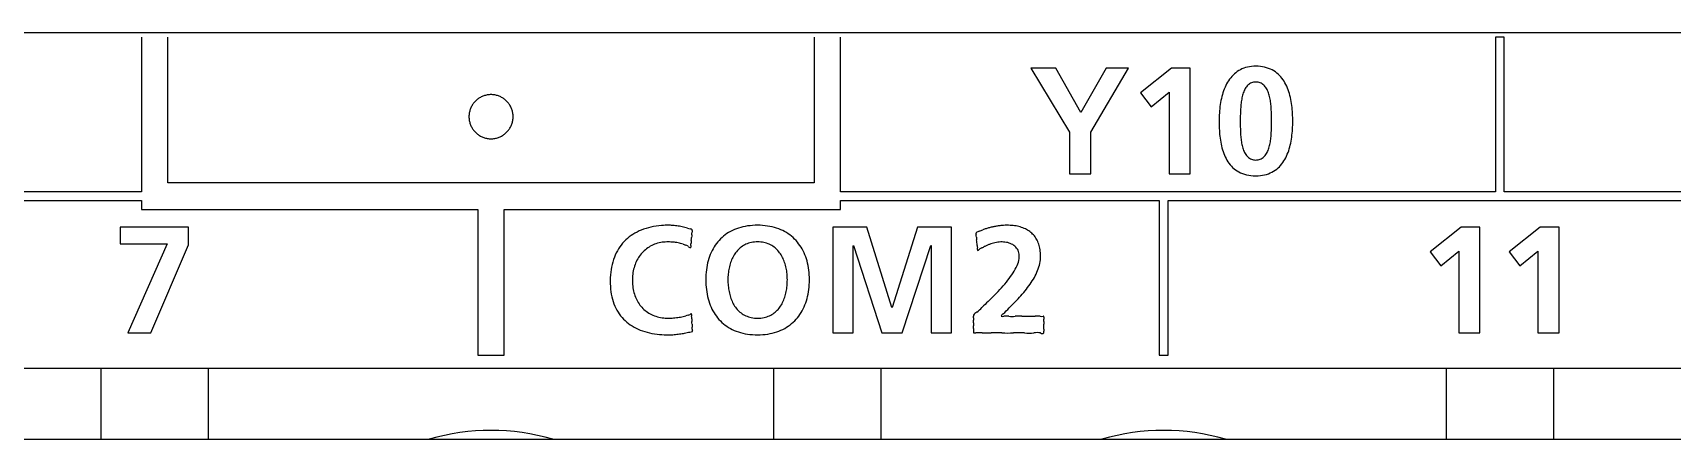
# Model space of a CAD drawing. Header units: millimetres. Extents: x -11 to 5160, y -11 to 2043.
# Drawn here: x 4007.895 to 4011.04, y 1239.033 to 1239.812 of the extents above; entities that cross this region are included whole.
import ezdxf

# ---------------------------------------------------------------- set-up
doc = ezdxf.new("R2010")
doc.units = ezdxf.units.MM

# ---------------------------------------------------------------- blocks, each defined once
blk = doc.blocks.new('FX5U-32MT ES PLC')
at = {"color": 7, "linetype": 'Continuous'}
for p, q in [((102.45, -25.7), (32.5, -25.7)), ((84.45955, -25.74969), (84.45955, -27.49945)), ((84.75927, -27.39954), (84.75927, -25.74969)), ((92.07941, -25.74969), (92.07941, -27.39954)), ((92.37914, -27.49945), (92.37914, -25.74969)), ((99.89909, -25.74969), (99.79918, -25.74969)), ((99.79918, -25.74969), (99.79918, -27.49945)), ((99.89909, -27.49945), (99.89909, -25.74969)), ((94.81706, -26.09902), (94.53525, -26.09902)), ((94.53525, -26.09902), (94.97312, -26.82352)), ((95.10024, -26.602), (94.81706, -26.09902)), ((95.3886, -26.09902), (95.10024, -26.602)), ((95.21359, -26.82352), (95.64285, -26.09902)), ((95.64285, -26.09902), (95.3886, -26.09902)), ((96.12895, -26.09902), (95.77893, -26.38048)), ((96.34186, -26.09902), (96.12895, -26.09902)), ((96.34186, -27.29757), (96.34186, -26.09902)), ((95.89882, -26.53689), (96.10173, -26.37187)), ((96.10173, -26.37187), (96.10173, -27.29757)), ((95.77893, -26.38048), (95.89882, -26.53689)), ((94.97312, -26.82352), (94.97312, -27.29757)), ((95.21359, -27.29757), (95.21359, -26.82352)), ((94.97312, -27.29757), (95.21359, -27.29757)), ((96.10173, -27.29757), (96.34186, -27.29757)), ((92.07941, -27.39954), (84.75927, -27.39954)), ((84.45955, -27.49945), (77.0395, -27.49945)), ((80.84978, -27.59936), (84.45955, -27.59936)), ((84.45955, -27.59936), (84.45955, -27.69927)), ((99.79918, -27.49945), (92.37914, -27.49945)), ((92.37914, -27.69927), (92.37914, -27.59936)), ((92.37914, -27.59936), (95.9896, -27.59936)), ((95.9896, -27.59936), (95.9896, -29.34947)), ((96.0895, -29.34947), (96.0895, -27.59936)), ((96.0895, -27.59936), (103.60946, -27.59936)), ((107.31914, -27.49945), (99.89909, -27.49945)), ((84.45955, -27.69927), (88.26983, -27.69927)), ((88.26983, -27.69927), (88.26983, -29.34947)), ((88.56955, -29.34947), (88.56955, -27.69927)), ((88.56955, -27.69927), (92.37914, -27.69927)), ((84.9913, -27.89908), (84.21857, -27.89908)), ((84.21857, -27.89908), (84.21857, -28.08787)), ((84.9913, -28.09821), (84.9913, -27.89908)), ((92.67731, -27.89908), (92.29249, -27.89908)), ((92.29249, -27.89908), (92.29249, -29.09763)), ((92.96222, -28.80755), (92.67731, -27.89908)), ((93.25092, -27.89908), (92.96566, -28.80755)), ((93.63539, -27.89908), (93.25092, -27.89908)), ((93.63539, -29.09763), (93.63539, -27.89908)), ((99.4104, -27.89908), (99.06004, -28.18055)), ((99.62331, -27.89908), (99.4104, -27.89908)), ((99.62331, -29.09763), (99.62331, -27.89908)), ((100.30613, -27.89908), (99.95576, -28.18055)), ((100.51904, -27.89908), (100.30613, -27.89908)), ((100.51904, -29.09763), (100.51904, -27.89908)), ((84.21857, -28.08787), (84.74911, -28.08787)), ((84.74911, -28.08787), (84.30435, -29.09763)), ((84.56549, -29.09763), (84.9913, -28.09821)), ((92.52262, -28.11199), (92.52607, -28.10854)), ((92.52262, -29.09763), (92.52262, -28.11199)), ((92.52607, -28.10854), (92.84887, -29.09763)), ((93.07901, -29.09763), (93.40181, -28.10854)), ((93.40181, -28.10854), (93.40526, -28.10854)), ((93.40526, -28.10854), (93.40526, -29.09763)), ((99.06004, -28.18055), (99.18027, -28.33695)), ((99.18027, -28.33695), (99.38284, -28.17193)), ((99.38284, -28.17193), (99.38284, -29.09763)), ((99.95576, -28.18055), (100.076, -28.33695)), ((100.076, -28.33695), (100.27891, -28.17193)), ((100.27891, -28.17193), (100.27891, -29.09763)), ((92.96566, -28.80755), (92.96222, -28.80755)), ((84.30435, -29.09763), (84.56549, -29.09763)), ((90.70086, -29.08041), (90.70052, -29.073807)), ((92.29249, -29.09763), (92.52262, -29.09763)), ((92.84887, -29.09763), (93.07901, -29.09763)), ((93.40526, -29.09763), (93.63539, -29.09763)), ((93.88619, -29.073193), (93.88619, -29.091002)), ((93.88619, -29.091002), (93.88619, -29.09763)), ((93.88619, -29.09763), (93.912476, -29.09763)), ((94.681775, -29.09763), (94.6827, -29.0934)), ((99.38284, -29.09763), (99.62331, -29.09763)), ((100.27891, -29.09763), (100.51904, -29.09763)), ((147.9, -29.5), (37.65, -29.5)), ((83.99999, -29.49999), (83.99999, -30.29998)), ((85.22001, -30.29998), (85.22001, -29.49999)), ((88.26983, -29.34947), (88.56955, -29.34947)), ((91.61999, -29.49999), (91.61999, -30.29998)), ((92.84002, -30.29998), (92.84002, -29.49999)), ((95.9896, -29.34947), (96.0895, -29.34947)), ((99.23999, -29.49999), (99.23999, -30.29998)), ((100.46002, -30.29998), (100.46002, -29.49999)), ((38.05, -30.3), (147.5, -30.3))]:
    blk.add_line(p, q, dxfattribs=at)
for centre, radius, start, end in [((97.07083, -26.42379), 0.346515, 124.763399, 138.134973), ((97.059793, -26.409943), 0.328848, 110.105672, 124.559337), ((97.074699, -26.45668), 0.377867, 96.142562, 109.792009), ((97.08463, -26.532538), 0.454356, 83.438264, 96.364166), ((97.094556, -26.474456), 0.395533, 70.098266, 83.905255), ((97.11441, -26.413683), 0.331637, 54.840484, 69.749319), ((97.106493, -26.422429), 0.34335, 40.752213, 54.600891), ((97.391054, -26.596337), 0.713359, 158.591956, 165.782736), ((97.22968, -26.532625), 0.539864, 149.540203, 158.635875), ((97.123392, -26.469997), 0.416497, 138.226825, 149.554402), ((97.281916, -26.498827), 0.360034, 156.23552, 165.218475), ((97.151655, -26.440604), 0.217357, 142.860653, 156.444814), ((97.091184, -26.394634), 0.141397, 123.593334, 142.916184), ((97.081335, -26.383897), 0.127024, 100.89179, 122.57225), ((97.083821, -26.395173), 0.138567, 78.979682, 101.020318), ((97.086086, -26.387503), 0.130607, 57.908323, 79.311733), ((97.077319, -26.396667), 0.143052, 37.605418, 56.883436), ((97.01914, -26.441613), 0.21657, 23.9376, 37.63337), ((96.892274, -26.499302), 0.355934, 15.034819, 24.139101), ((97.053699, -26.466865), 0.412351, 29.010806, 40.640894), ((96.941737, -26.529118), 0.540456, 19.868222, 29.025961), ((96.767926, -26.592615), 0.725502, 12.865647, 19.919299), ((88.417614, -26.648698), 0.247905, 151.083798, 160.538179), ((88.419501, -26.64977), 0.250076, 141.790982, 151.077876), ((88.42076, -26.650764), 0.251679, 132.593734, 141.790485), ((88.420751, -26.65075), 0.251663, 123.383572, 132.594467), ((88.420005, -26.649636), 0.250322, 114.060392, 123.381139), ((88.419354, -26.648247), 0.248788, 104.554195, 114.054009), ((88.419631, -26.64974), 0.250303, 94.882514, 104.52961), ((88.41986, -26.651982), 0.252556, 85.108919, 94.891081), ((88.420089, -26.64974), 0.250303, 75.470391, 85.117485), ((88.420366, -26.648246), 0.248788, 65.945987, 75.445809), ((88.419715, -26.649636), 0.250323, 56.618875, 65.939594), ((88.41897, -26.650748), 0.25166, 47.405485, 56.616476), ((88.418954, -26.65077), 0.251688, 38.209668, 47.406112), ((88.420239, -26.649757), 0.250051, 28.921663, 38.209479), ((88.422046, -26.648725), 0.247971, 19.463076, 28.914947), ((97.846128, -26.686586), 1.177902, 171.480106, 176.094583), ((97.593972, -26.648634), 0.922907, 165.729447, 171.491), ((98.20555, -26.640241), 1.296658, 175.03742, 177.778461), ((97.787755, -26.603297), 0.877234, 171.000557, 175.080781), ((97.490461, -26.555345), 0.576099, 165.075274, 171.085883), ((96.688586, -26.55548), 0.567223, 9.068596, 15.177985), ((96.395043, -26.603592), 0.864681, 5.010446, 9.151008), ((96.002663, -26.639244), 1.258676, 2.243201, 5.067169), ((96.538208, -26.645954), 0.96133, 7.474828, 12.916253), ((96.26335, -26.682803), 1.238646, 3.275896, 7.510907), ((88.420391, -26.648826), 0.250641, 170.234098, 180.007821), ((88.421636, -26.648981), 0.251886, 179.972538, 189.741709), ((88.416727, -26.648329), 0.246946, 160.550504, 170.203583), ((88.418408, -26.649458), 0.248624, 189.759113, 199.381027), ((88.418422, -26.64938), 0.248663, 199.397018, 208.847152), ((88.421202, -26.649337), 0.248768, 331.154852, 340.600978), ((88.42313, -26.648293), 0.246805, 9.793645, 19.452268), ((88.421601, -26.649533), 0.248327, 340.613206, 350.246653), ((88.419191, -26.648838), 0.250779, 359.994875, 9.763207), ((88.417342, -26.648918), 0.252628, 350.27267, 0.013083), ((98.201174, -26.708082), 1.533428, 179.756671, 182.839064), ((97.961013, -26.697383), 1.29326, 175.96402, 180.185516), ((102.253017, -26.711619), 5.344797, 179.892273, 180.447229), ((102.002158, -26.694933), 5.093933, 179.481158, 180.074657), ((98.895959, -26.667746), 1.987615, 177.757656, 179.453995), ((95.151601, -26.671637), 2.110354, 0.619887, 2.217575), ((94.416948, -26.68641), 2.845133, 359.6947, 0.757313), ((94.323175, -26.718543), 2.938914, 359.321625, 0.330895), ((96.021198, -26.702589), 1.481313, 356.578271, 0.039429), ((95.983637, -26.699806), 1.518874, 359.933442, 3.313264), ((88.419923, -26.648525), 0.25039, 208.852702, 218.144334), ((88.420873, -26.647772), 0.251602, 218.145582, 227.355158), ((88.420722, -26.647938), 0.251379, 227.354882, 236.581611), ((88.419939, -26.649102), 0.249976, 236.58451, 245.920578), ((88.419309, -26.650441), 0.248496, 245.927275, 255.43902), ((88.41962, -26.648812), 0.250151, 255.46395, 265.11701), ((88.41986, -26.646475), 0.252499, 265.107815, 274.892185), ((88.4201, -26.648812), 0.250151, 274.882991, 284.536049), ((88.420411, -26.650441), 0.248496, 284.560975, 294.072729), ((88.41978, -26.649101), 0.249977, 294.079439, 303.415473), ((88.419, -26.64794), 0.251375, 303.418331, 312.645176), ((88.418839, -26.647765), 0.251613, 312.645039, 321.854221), ((88.419826, -26.648544), 0.250356, 321.855023, 331.147941), ((98.013088, -26.720917), 1.344942, 182.689847, 186.397713), ((97.654997, -26.761092), 0.984604, 186.396354, 191.562911), ((98.903825, -26.737313), 1.995506, 180.460132, 182.120646), ((98.171953, -26.764744), 1.26312, 182.105662, 184.873983), ((97.760396, -26.80051), 0.850013, 184.828872, 188.975022), ((96.422073, -26.800192), 0.837788, 350.870855, 355.078638), ((96.034769, -26.765595), 1.226633, 355.020566, 357.871449), ((95.146652, -26.733692), 2.115323, 357.901389, 359.467857), ((96.562754, -26.755685), 0.936758, 346.732216, 352.273198), ((96.306481, -26.720043), 1.195496, 352.231875, 356.597217), ((97.409992, -26.812024), 0.734362, 191.501381, 198.387275), ((97.224992, -26.87406), 0.539239, 198.332802, 207.502988), ((97.471001, -26.847063), 0.556899, 188.889072, 195.016605), ((97.270077, -26.901865), 0.348639, 194.873269, 204.02847), ((97.145693, -26.958137), 0.212121, 203.826579, 217.606804), ((97.089106, -27.001773), 0.140664, 217.591645, 236.940356), ((97.079374, -26.999712), 0.142365, 302.588468, 321.887123), ((97.024983, -26.957098), 0.211462, 321.898548, 335.78616), ((96.903899, -26.90137), 0.344751, 335.592851, 344.869868), ((96.707657, -26.84689), 0.548413, 344.726686, 350.953939), ((96.950036, -26.870658), 0.532009, 330.473958, 339.687579), ((96.783369, -26.80832), 0.709951, 339.638756, 346.780503), ((97.107825, -26.935228), 0.407066, 207.482155, 219.345726), ((97.053706, -26.978655), 0.337683, 219.469133, 233.754404), ((97.047553, -26.984373), 0.329437, 234.029534, 249.411499), ((97.070697, -26.915391), 0.402161, 249.780739, 263.893798), ((97.08087, -27.010196), 0.129132, 237.964237, 259.388036), ((97.083821, -26.996887), 0.142758, 259.207509, 280.792491), ((97.086547, -27.006522), 0.132786, 280.415695, 301.563303), ((97.094455, -26.921004), 0.396671, 276.02086, 289.679876), ((97.114127, -26.981676), 0.332923, 290.008491, 304.752885), ((97.107309, -26.974305), 0.342869, 304.986762, 318.745248), ((97.05724, -26.931462), 0.408762, 318.858482, 330.484587), ((97.082949, -26.837771), 0.480659, 263.425868, 276.344219), ((90.303894, -28.417596), 0.516635, 133.808648, 145.226439), ((90.310666, -28.425919), 0.52733, 122.49097, 133.713629), ((90.340753, -28.474589), 0.584544, 111.951034, 122.415873), ((90.378249, -28.56816), 0.685348, 102.488844, 111.934299), ((90.415497, -28.741022), 0.862176, 94.351848, 102.421397), ((90.422916, -28.77503), 0.896661, 89.027366, 94.659641), ((90.424204, -28.632147), 0.753778, 86.862912, 88.940931), ((90.422916, -28.643449), 0.765134, 84.660291, 86.812875), ((90.417461, -28.70636), 0.828279, 82.623609, 84.689588), ((90.411982, -28.746396), 0.868687, 80.579298, 82.60426), ((90.432094, -28.632554), 0.75309, 78.293129, 80.671121), ((90.314729, -29.162748), 1.29609, 76.574376, 77.968401), ((90.551586, -28.200139), 0.30487, 71.936395, 77.868077), ((90.71164, -27.756363), 0.167297, 246.942519, 257.681695), ((90.678732, -27.947281), 0.027613, 42.423098, 95.785096), ((83.920172, -27.457076), 6.794541, 354.999152, 355.277435), ((93.50194, -28.239581), 2.819137, 174.815675, 175.460912), ((89.97957, -27.910318), 0.718641, 354.047494, 356.229094), ((90.855201, -27.961109), 0.158584, 171.551499, 178.725088), ((90.673746, -27.931107), 0.025489, 344.752372, 5.524216), ((91.362402, -28.37808), 0.486957, 129.273942, 140.191093), ((91.367558, -28.385567), 0.496017, 118.292594, 129.187523), ((91.388648, -28.425832), 0.541469, 107.80815, 118.238226), ((91.420101, -28.527721), 0.648097, 98.375607, 107.70075), ((91.433825, -28.599284), 0.720902, 89.494883, 98.626244), ((91.445877, -28.579201), 0.700814, 81.171091, 90.465743), ((91.458228, -28.51581), 0.636283, 71.947248, 81.394017), ((91.486164, -28.426929), 0.543122, 61.447354, 71.84353), ((91.504071, -28.393087), 0.504836, 50.64975, 61.396743), ((91.507189, -28.388249), 0.499119, 39.860886, 50.574427), ((93.961909, -27.97359), 0.048138, 175.32797, 195.525314), ((93.934684, -27.973494), 0.021103, 148.826082, 169.558323), ((93.688696, -28.020686), 0.229397, 2.276483, 8.576801), ((93.957533, -28.002975), 0.057496, 94.857622, 135.351573), ((94.897045, -27.933846), 0.982214, 184.53888, 186.314403), ((88.239798, -28.597902), 5.708137, 5.263259, 5.590025), ((93.849202, -27.639096), 0.323577, 288.647379, 295.744339), ((94.148162, -28.321315), 0.421649, 106.596417, 112.067325), ((94.352131, -28.941988), 1.074878, 105.414186, 107.566078), ((94.266496, -28.644029), 0.764883, 102.134596, 105.162619), ((94.278361, -28.69459), 0.816809, 99.36845, 102.202689), ((94.272726, -28.661652), 0.783393, 96.404925, 99.353986), ((94.270989, -28.645722), 0.767369, 93.408804, 96.408718), ((94.268948, -28.609216), 0.730806, 90.284733, 93.419303), ((94.269655, -28.496446), 0.618042, 83.991578, 90.402213), ((94.283653, -28.364633), 0.485489, 76.090941, 84.006083), ((94.307025, -28.270562), 0.388557, 66.874324, 76.101803), ((94.332929, -28.209499), 0.322227, 56.313202, 66.845988), ((94.352646, -28.179231), 0.286106, 44.730277, 56.236679), ((94.357231, -28.173878), 0.279082, 32.784049, 44.612067), ((94.338078, -28.185537), 0.301498, 21.288805, 32.675954), ((90.409786, -28.470075), 0.635185, 156.350551, 166.462197), ((90.333843, -28.437292), 0.552469, 145.320046, 156.305589), ((90.424596, -28.454759), 0.395225, 140.388369, 150.376166), ((90.406621, -28.440161), 0.37207, 129.878837, 140.355322), ((90.400958, -28.433825), 0.363578, 119.057315, 129.834105), ((90.4062, -28.444238), 0.375226, 108.268738, 118.984761), ((90.413711, -28.466855), 0.399058, 97.707906, 108.27486), ((90.424485, -28.561579), 0.494375, 89.580769, 97.472845), ((90.425892, -28.752542), 0.685328, 87.479766, 89.81522), ((90.428486, -28.719084), 0.651789, 85.131925, 87.578295), ((90.436769, -28.617044), 0.549415, 82.181233, 85.089492), ((90.446569, -28.547884), 0.479565, 78.855554, 82.217175), ((90.438074, -28.584289), 0.516927, 75.541067, 78.711622), ((90.486086, -28.408806), 0.335025, 70.982986, 75.998755), ((91.340776, -26.117514), 2.110607, 249.315205, 250.138083), ((90.601806, -28.190307), 0.090424, 55.869512, 75.996016), ((90.680851, -28.097355), 0.033602, 212.596024, 271.806762), ((90.652869, -28.125116), 0.029619, 348.659916, 1.616671), ((90.902562, -28.133987), 0.2203, 172.801799, 177.474788), ((89.658478, -28.006054), 1.030417, 354.412408, 355.864179), ((94.587182, -28.396557), 3.913764, 174.910494, 175.366093), ((91.440658, -28.426717), 0.579366, 150.735414, 160.334321), ((91.384499, -28.395694), 0.515209, 140.259635, 150.692081), ((91.523388, -28.428494), 0.409588, 148.534857, 157.279359), ((91.46694, -28.393925), 0.343396, 138.354685, 148.538468), ((91.433895, -28.364855), 0.299384, 126.742919, 138.309514), ((91.423343, -28.351629), 0.282475, 114.161251, 126.63268), ((91.428861, -28.365822), 0.297683, 101.518285, 114.012077), ((91.438847, -28.41815), 0.350953, 89.782344, 101.409887), ((91.441512, -28.418133), 0.350936, 78.589835, 90.217489), ((91.451498, -28.365803), 0.297664, 65.987128, 78.481299), ((91.457012, -28.35162), 0.282467, 53.366468, 65.837978), ((91.446456, -28.36485), 0.299382, 41.689715, 53.25623), ((91.413406, -28.393924), 0.343399, 31.460962, 41.644559), ((91.356955, -28.428495), 0.409595, 22.720283, 31.464582), ((91.485749, -28.405456), 0.526605, 29.545772, 39.802809), ((91.434522, -28.434052), 0.585272, 19.991584, 29.50825), ((90.35585, -28.429087), 3.585616, 5.17444, 5.678844), ((94.635963, -28.052141), 0.711129, 184.319894, 186.53339), ((93.775603, -28.157851), 0.155834, 1.697609, 9.155674), ((93.957011, -28.155802), 0.025771, 174.281429, 196.571854), ((93.929625, -28.137058), 0.026233, 275.876411, 326.495552), ((94.0221, -28.240354), 0.113458, 112.441018, 128.481582), ((93.316394, -26.854382), 1.44222, 297.34119, 298.615882), ((94.213128, -28.520853), 0.450302, 113.106078, 117.224543), ((94.280525, -28.667792), 0.611918, 110.466057, 113.511216), ((94.234153, -28.546252), 0.481836, 106.476679, 110.353292), ((94.224241, -28.511799), 0.445986, 102.317399, 106.510901), ((94.214277, -28.466419), 0.399526, 97.620125, 102.309696), ((94.21021, -28.436545), 0.369377, 92.515785, 97.609325), ((94.208092, -28.373977), 0.306776, 86.575491, 92.633445), ((94.210118, -28.330468), 0.263224, 79.533058, 86.45016), ((94.214075, -28.310226), 0.242601, 72.187509, 79.5835), ((94.223359, -28.281594), 0.212501, 63.941994, 72.209048), ((94.236388, -28.255089), 0.182967, 54.577085, 63.96125), ((94.250555, -28.235129), 0.158491, 43.918695, 54.568524), ((94.261577, -28.224326), 0.143058, 32.074843, 43.86381), ((94.264259, -28.222315), 0.139718, 19.562784, 31.960175), ((94.254297, -28.225536), 0.150183, 7.179681, 19.448252), ((94.216767, -28.229213), 0.187882, 351.976407, 6.861635), ((94.283506, -28.206235), 0.359861, 10.95477, 21.204657), ((94.19893, -28.222977), 0.446078, 1.907277, 11.00164), ((94.207287, -28.225408), 0.437815, 351.676049, 2.261625), ((90.560076, -28.505292), 0.789543, 166.530636, 175.320917), ((90.554604, -28.499123), 0.533729, 168.642911, 176.86836), ((90.498133, -28.487948), 0.476163, 159.794697, 168.623108), ((90.455974, -28.472443), 0.431243, 150.394435, 159.793368), ((91.672364, -28.48643), 0.819311, 169.002466, 176.594002), ((91.53287, -28.459563), 0.677253, 160.342905, 168.982385), ((91.744975, -28.492475), 0.64132, 171.274721, 177.221202), ((91.677111, -28.481737), 0.572612, 164.734831, 171.306622), ((91.597395, -28.459716), 0.489911, 157.254249, 164.76477), ((91.282945, -28.459717), 0.489922, 15.235047, 22.745397), ((91.203229, -28.481738), 0.572623, 8.693316, 15.264987), ((91.135369, -28.492475), 0.641326, 2.778794, 8.725218), ((91.352909, -28.463636), 0.672081, 11.306481, 19.982986), ((91.232203, -28.487479), 0.79512, 3.532578, 11.285945), ((93.460966, -27.859055), 1.037273, 321.73532, 327.497618), ((93.841669, -28.099201), 0.587164, 327.299196, 336.48115), ((94.103501, -28.210564), 0.302654, 336.032128, 351.473563), ((94.048479, -28.169308), 0.605778, 332.474845, 340.662052), ((94.19314, -28.219358), 0.452706, 340.576381, 351.177613), ((90.655214, -28.516995), 0.885328, 175.068325, 183.467539), ((90.500683, -28.52867), 0.730377, 183.286482, 192.707294), ((90.584537, -28.501783), 0.563764, 176.764602, 184.758682), ((90.537056, -28.506491), 0.516056, 184.675046, 193.024778), ((91.783348, -28.495014), 0.930611, 176.472394, 183.500322), ((91.692706, -28.502756), 0.839668, 183.350636, 190.789621), ((91.81644, -28.495731), 0.712859, 177.238258, 182.669725), ((91.808433, -28.497667), 0.704772, 182.542821, 188.071719), ((91.706891, -28.512244), 0.602189, 188.055122, 194.410046), ((91.173448, -28.512243), 0.6022, 345.590134, 351.944939), ((91.07191, -28.497667), 0.704779, 351.92834, 357.457183), ((91.063907, -28.495731), 0.712862, 357.330285, 2.761732), ((91.212621, -28.5017), 0.814717, 348.924515, 356.523786), ((91.137365, -28.495007), 0.890242, 356.387508, 3.640051), ((92.133169, -26.713719), 2.791883, 315.606588, 317.890188), ((93.006536, -27.505559), 1.612996, 317.953983, 321.873007), ((93.160385, -27.549021), 1.692016, 318.270346, 321.510271), ((93.596983, -27.896542), 1.133994, 321.524624, 326.240818), ((93.858646, -28.070473), 0.819799, 326.184624, 332.480516), ((90.354451, -28.560836), 0.580652, 192.785169, 203.601832), ((90.475905, -28.520475), 0.453327, 193.044702, 202.131946), ((90.433117, -28.537803), 0.407164, 202.141663, 211.905), ((90.405604, -28.554685), 0.374885, 211.937032, 222.310208), ((91.549454, -28.529804), 0.693885, 190.810043, 199.29814), ((91.453434, -28.563386), 0.592162, 199.301813, 208.765829), ((91.608895, -28.537747), 0.500929, 194.374146, 201.807199), ((91.52313, -28.572257), 0.408482, 201.782042, 210.61475), ((91.461471, -28.608752), 0.336832, 210.613385, 221.039384), ((91.418875, -28.608753), 0.336835, 318.961376, 329.387187), ((91.357212, -28.572256), 0.40849, 329.385813, 338.218315), ((91.271445, -28.537746), 0.50094, 338.193154, 345.626035), ((91.42171, -28.556026), 0.598088, 330.990233, 340.374494), ((91.336537, -28.525702), 0.688498, 340.378259, 348.903809), ((95.219351, -30.053314), 1.755689, 131.66953, 134.82085), ((92.610475, -27.20405), 2.107861, 313.151751, 316.053809), ((41.09568, 23.868682), 74.867298, 315.276572, 315.35007), ((92.863474, -27.291483), 2.085028, 315.763053, 318.419537), ((90.286927, -28.589608), 0.507257, 203.677518, 215.286238), ((90.269132, -28.60097), 0.486169, 215.404636, 227.152061), ((90.287516, -28.579844), 0.514161, 227.251108, 238.404726), ((90.394218, -28.564626), 0.359773, 222.360015, 233.127225), ((90.396227, -28.561312), 0.36363, 233.187383, 244.032298), ((90.407617, -28.536863), 0.390598, 244.100423, 254.618103), ((90.420047, -28.491305), 0.437821, 254.631168, 264.619427), ((90.428934, -28.388808), 0.5407, 264.700309, 271.179552), ((90.426882, -28.210527), 0.718988, 271.050563, 273.573674), ((90.421312, -28.111188), 0.818481, 273.529374, 275.782459), ((90.418154, -28.080967), 0.848866, 275.789007, 277.962416), ((90.429262, -28.155184), 0.773826, 277.90915, 280.256346), ((90.4103, -28.060958), 0.869925, 280.380291, 282.401412), ((90.51242, -28.508684), 0.41073, 281.901404, 285.970575), ((90.979847, -30.02306), 1.17426, 106.242313, 107.567021), ((90.637729, -28.82417), 0.072793, 280.829575, 300.338212), ((90.690625, -28.901596), 0.021756, 90.238725, 137.844715), ((90.670892, -28.885404), 0.020415, 350.081665, 15.812443), ((90.819949, -28.892109), 0.128987, 178.583256, 187.310852), ((90.106234, -28.952231), 0.587406, 1.626862, 4.267246), ((93.096542, -28.827562), 2.405565, 182.573034, 183.321075), ((81.421244, -29.460689), 9.286909, 2.846349, 3.047759), ((91.392759, -28.596294), 0.523139, 208.804417, 219.156912), ((91.366836, -28.61667), 0.490171, 219.223398, 230.14075), ((91.427848, -28.637598), 0.292533, 221.10191, 232.985762), ((91.418262, -28.649402), 0.277336, 233.09897, 245.898939), ((91.428287, -28.623814), 0.30479, 246.142953, 258.529914), ((91.436112, -28.592333), 0.337201, 258.290483, 270.691206), ((91.444247, -28.592356), 0.337178, 269.308829, 281.70991), ((91.452072, -28.623832), 0.304772, 281.47052, 293.857798), ((91.462093, -28.649412), 0.277328, 294.101816, 306.90189), ((91.452503, -28.637602), 0.29253, 307.015092, 318.898864), ((91.502658, -28.606539), 0.502376, 310.006574, 320.720833), ((91.47738, -28.586544), 0.534602, 320.77721, 330.957121), ((93.944877, -28.90146), 0.058856, 175.667346, 184.332654), ((95.57995, -28.938917), 1.693814, 179.543196, 180.456804), ((86.9431, -28.968119), 6.943107, 359.870458, 0.129542), ((93.944209, -28.921891), 0.063128, 110.051139, 156.791469), ((93.514742, -28.91566), 0.371576, 358.495843, 1.504157), ((93.734802, -28.599591), 0.323146, 305.52439, 319.843921), ((94.252744, -28.930009), 0.058252, 120.742835, 158.691076), ((94.214443, -28.845469), 0.065352, 255.856187, 284.143813), ((93.43831, -28.014066), 1.168515, 312.182825, 316.775452), ((94.257929, -29.268065), 0.360278, 85.619633, 94.380367), ((94.32072, -27.333757), 1.575478, 268.717107, 271.282893), ((94.39523, -35.417411), 6.508689, 89.654593, 90.345407), ((94.473877, 17.30833), 46.217187, 269.951144, 270.048856), ((94.549077, -14.412882), 14.496002, 269.858538, 270.141462), ((94.613246, -31.824525), 2.915823, 89.442348, 90.557652), ((94.658801, -28.34762), 0.561483, 268.247061, 271.752939), ((94.677964, -28.919953), 0.01129, 65.198527, 100.142112), ((94.756939, -28.930013), 0.074899, 172.390728, 187.609272), ((96.096709, -28.981258), 1.414088, 179.393315, 180.606685), ((94.3496, -28.953108), 0.33336, 357.734618, 2.265382), ((94.670463, -28.9149), 0.013294, 336.995422, 23.004578), ((90.326582, -28.515206), 0.589684, 238.462014, 248.512658), ((90.370341, -28.403983), 0.709207, 248.514481, 257.320616), ((90.410176, -28.224866), 0.892699, 257.349622, 264.798421), ((90.423319, -28.119469), 0.99886, 264.595717, 270.589549), ((90.42479, -28.259576), 0.858745, 270.587617, 272.578166), ((90.423988, -28.26532), 0.853043, 272.64933, 274.667738), ((90.412936, -28.125406), 0.993393, 274.646352, 276.388833), ((90.400204, -28.012341), 1.107172, 276.392535, 277.960822), ((90.379905, -27.86673), 1.254192, 277.957932, 279.343267), ((90.352511, -27.700173), 1.422986, 279.342895, 280.561379), ((90.31679, -27.5082), 1.618254, 280.558861, 281.624976), ((90.258213, -27.224281), 1.908153, 281.629925, 282.526738), ((90.227362, -27.081933), 2.053804, 282.505588, 283.32927), ((124.949055, -27.251583), 34.29693, 182.921338, 182.97277), ((-30.914676, -35.30398), 121.77467, 2.940978, 2.95313), ((511.403146, -7.406632), 421.260212, 182.945846, 182.948262), ((91.368931, -28.613019), 0.494317, 230.225536, 241.217994), ((91.389492, -28.574151), 0.538283, 241.291819, 251.836407), ((91.417431, -28.487085), 0.629721, 251.890424, 261.543507), ((91.437572, -28.352473), 0.765831, 261.534092, 270.195111), ((91.441748, -28.368365), 0.749937, 269.880227, 278.632502), ((91.461152, -28.499442), 0.617432, 278.677925, 288.470198), ((91.485214, -28.572774), 0.540255, 288.513635, 299.017944), ((91.502703, -28.605593), 0.503073, 299.089377, 309.933487), ((120.706121, -29.000152), 26.819936, 179.965104, 180.034896), ((445.772553, -29.060255), 351.886364, 179.997893, 180.002107), ((-5.196255, -29.031902), 99.082446, 359.991086, 0.008914), ((93.947788, -649.439743), 620.342114, 89.996738, 90.003262), ((94.034409, 150.198074), 179.295712, 269.983604, 270.016396), ((94.146848, -79.583178), 50.485585, 89.930623, 90.069377), ((94.272758, -15.432159), 13.665624, 269.728402, 270.271598), ((94.399789, -32.634916), 3.537834, 88.99175, 91.00825), ((94.515596, -28.235927), 0.863365, 266.443729, 273.556271), ((94.607829, -29.283753), 0.1901, 78.259896, 101.740104), ((94.664142, -29.071853), 0.031231, 235.626025, 304.373975), ((95.122926, -29.066773), 0.440379, 178.493109, 181.506891), ((77.067909, -29.011537), 17.614798, 359.950215, 0.049785), ((92.634596, -29.041017), 2.048153, 359.603466, 0.396534), ((94.593371, -29.085877), 0.089645, 355.185896, 4.814104), ((88.42, -32.7), 2.5, 73.739795, 106.26018), ((96.04, -32.7), 2.5, 73.739795, 106.26018)]:
    blk.add_arc(centre, radius, start, end, dxfattribs=at)
blk = doc.blocks.new('*U224')
blk.add_blockref('FX5U-32MT ES PLC', (16.848, 110))

msp = doc.modelspace()

# ---------------------------------------------------------------- block references
at = {"xscale": 0.1693510201669083, "yscale": 0.1693510201669083, "zscale": 0.1693510201669083}
msp.add_blockref('*U224', (3990.9468, 1225.5354), dxfattribs=at)

doc.saveas('drawing.dxf')
